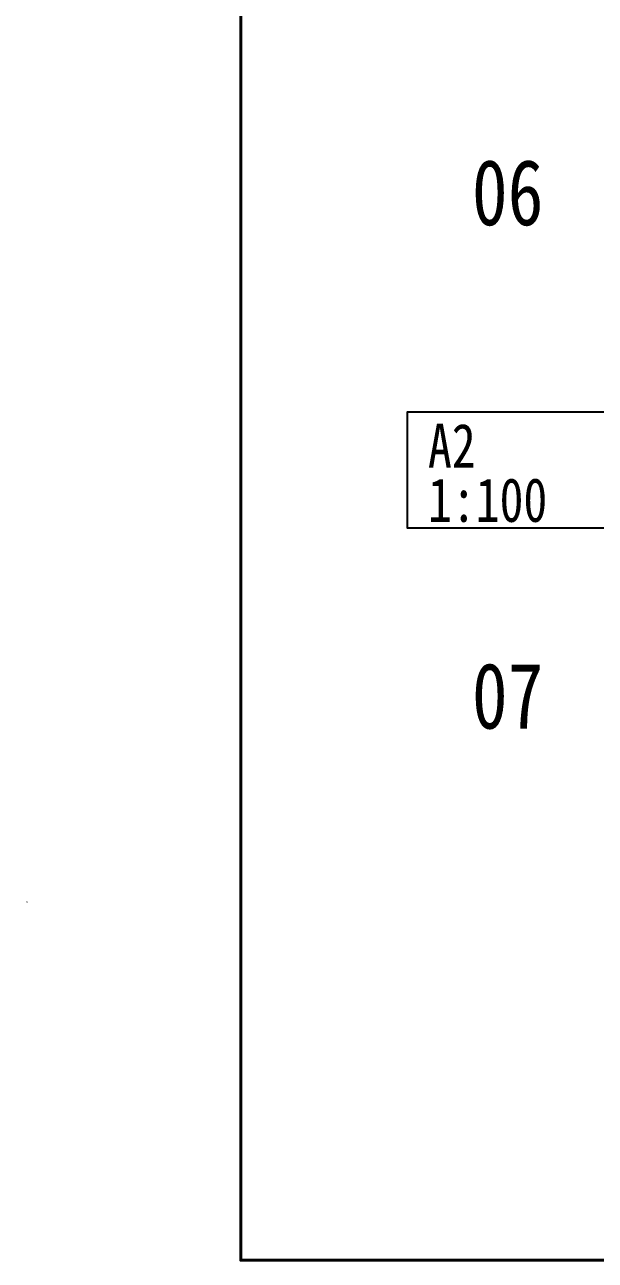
# Model space of a CAD drawing. Extents: x 1382187 to 1725648, y 860327 to 1571294.
# Drawn here: x 1382187 to 1469816, y 904993 to 1094510 of the extents above; entities that cross this region are included whole.
import ezdxf

# ---------------------------------------------------------------- set-up
doc = ezdxf.new("R2010")
doc.units = 0
doc.header["$LTSCALE"] = 1000
doc.header["$MEASUREMENT"] = 0
doc.layers.add('C-Sheet-图框', color=101, linetype='Continuous')
doc.layers.add('text', color=7, linetype='Continuous')
doc.layers.add('ZC', color=6, linetype='Continuous', lineweight=40)
doc.styles.add('宋体', font='', dxfattribs={"height": 50})
doc.styles.add('黑体', font='simhei.ttf')
doc.styles.get('宋体').set_extended_font_data('SimSun')

msp = doc.modelspace()

# ---------------------------------------------------------------- linework, layer by layer
at = {"layer": 'text', "color": 2}
msp.add_lwpolyline([(1471963.5, 1017302), (1440963.5, 1017302), (1440963.5, 1035110.3), (1471963.5, 1035110.3)], close=True, dxfattribs=at)
at = {"layer": 'ZC', "color": 8}
msp.add_lwpolyline([(1415372, 1571293.5), (1596975, 1571293.5), (1596975, 904993), (1415372, 904993)], close=True, dxfattribs=at)

# ---------------------------------------------------------------- texts
at = {"layer": 'C-Sheet-图框', "color": 7, "style": '宋体'}
msp.add_text('10', height=300, dxfattribs=at).set_placement((1382160.4, 959784.5))
at = {"layer": 'text', "color": 1, "style": '黑体', "width": 0.8}
for s, p in [('06', (1450861.7, 1063757.2)), ('07', (1450861.7, 986548.9))]:
    msp.add_text(s, height=10094.18, dxfattribs=at).set_placement(p)
at = {"layer": 'text', "color": 2, "style": '黑体', "width": 0.8}
for s, p in [('A2', (1444116.7, 1026584.7)), ('1:100', (1444126.6, 1018258.6))]:
    msp.add_text(s, height=6729.45, dxfattribs=at).set_placement(p)

doc.saveas('drawing.dxf')
